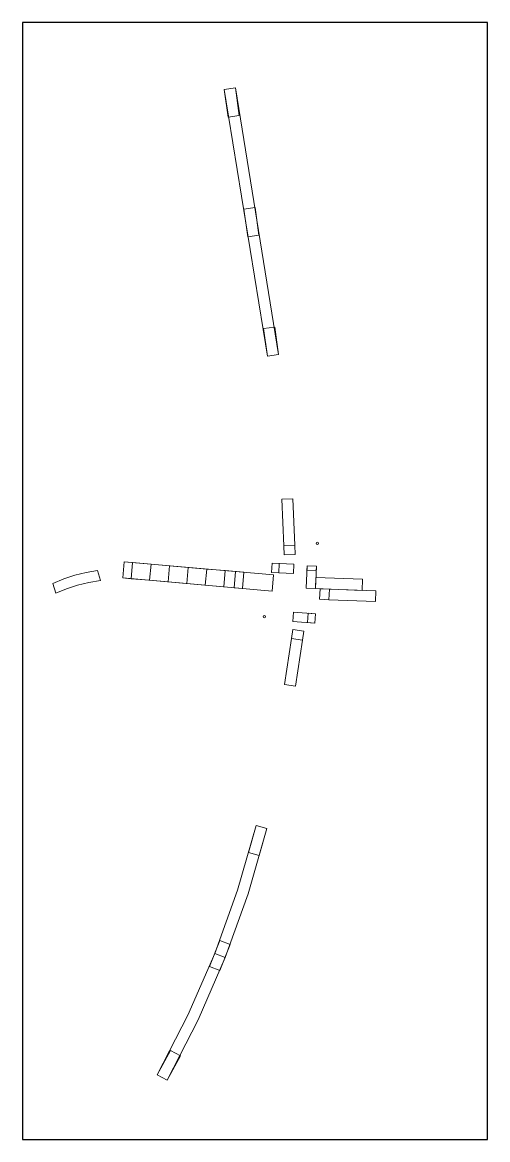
# Model space of a CAD drawing. Extents: x 2527699 to 2528199, y 880814 to 882014.
import ezdxf

# ---------------------------------------------------------------- set-up
doc = ezdxf.new("R2010")
doc.units = 0
doc.header["$MEASUREMENT"] = 0
doc.header["$XCLIPFRAME"] = 0
for name, color, linetype, lineweight in [('Background', 7, 'Continuous', 0), ('Sensor1', 7, 'Continuous', 0), ('Sensor2', 7, 'Continuous', 0), ('TRAF_DETECTION_Loop', 1, 'Continuous', 13)]:
    doc.layers.add(name, color=color, linetype=linetype, lineweight=lineweight)
picture_1 = doc.add_image_def('image1.png', size_in_pixel=(1000, 2400))

msp = doc.modelspace()

# ---------------------------------------------------------------- linework, layer by layer
at = {"layer": 'Background', "color": 1, "linetype": 'Continuous'}
msp.add_3dface([(2527698.787607, 882013.927483), (2528198.787607, 882013.927483), (2528198.787607, 880813.927483), (2527698.787607, 880813.927483)], dxfattribs=at)
at = {"layer": 'Sensor1', "color": 99, "linetype": 'Continuous'}
msp.add_circle((2527958.779871, 881375.482422), 1.249995, dxfattribs=at)
at = {"layer": 'Sensor1', "color": 6, "linetype": 'Continuous', "lineweight": 0, "transparency": 33554679}
for points in [[(2527974.21116, 881657.018339), (2527962.331289, 881655.324625), (2527915.776642, 881941.774729), (2527927.656513, 881943.468443)], [(2527953.050978, 881785.393552), (2527941.171107, 881783.699838), (2527936.936824, 881813.399516), (2527948.816695, 881815.093228)], [(2527974.21116, 881657.018339), (2527962.331289, 881655.324625), (2527958.097006, 881685.024303), (2527969.976877, 881686.718015)]]:
    msp.add_3dface(points, dxfattribs=at)
at = {"layer": 'Sensor1', "color": 6, "linetype": 'Continuous', "lineweight": 0, "transparency": 33554676}
msp.add_3dface([(2527931.890796, 881913.768765), (2527920.010925, 881912.075052), (2527915.776642, 881941.774729), (2527927.656513, 881943.468443)], dxfattribs=at)
at = {"layer": 'Sensor1', "color": 6, "linetype": 'Continuous', "lineweight": 13, "transparency": 33554681}
msp.add_3dface([(2527991.646469, 881452.365729), (2527979.656918, 881451.865075), (2527977.570863, 881501.821541), (2527989.560414, 881502.322193)], dxfattribs=at)
at = {"layer": 'Sensor1', "color": 99, "linetype": 'Continuous', "lineweight": 13, "transparency": 33554625}
for points in [[(2527979.656918, 881451.865075), (2527991.646469, 881452.365729), (2527992.06368, 881442.374436), (2527980.074129, 881441.873783)], [(2527974.852588, 881432.681117), (2527967.207716, 881433.088948), (2527966.675003, 881423.103148), (2527974.319872, 881422.695317)]]:
    msp.add_3dface(points, dxfattribs=at)
at = {"layer": 'Sensor1', "color": 99, "linetype": 'Continuous', "lineweight": 13, "transparency": 33554630}
msp.add_3dface([(2528014.728654, 881429.778135), (2528013.812407, 881405.795631), (2528003.819697, 881406.1774), (2528004.735944, 881430.159904)], dxfattribs=at)
at = {"layer": 'Sensor1', "color": 99, "linetype": 'Continuous', "lineweight": 13, "transparency": 33554628}
msp.add_3dface([(2528014.728654, 881429.778135), (2528014.53777, 881424.78178), (2528004.545059, 881425.163549), (2528004.735944, 881430.159904)], dxfattribs=at)
at = {"layer": 'Sensor1', "color": 4, "linetype": 'Continuous', "lineweight": 13, "transparency": 33554671}
msp.add_3dface([(2528064.234081, 881415.878034), (2528063.775956, 881403.886783), (2528013.812407, 881405.795631), (2528014.270531, 881417.786882)], dxfattribs=at)
at = {"layer": 'Sensor1', "color": 99, "linetype": 'Continuous', "lineweight": 13, "transparency": 33554633}
msp.add_3dface([(2528028.669693, 881405.228011), (2528028.236017, 881393.876675), (2528018.243307, 881394.258444), (2528018.676983, 881405.609781)], dxfattribs=at)
at = {"layer": 'Sensor1', "color": 7, "linetype": 'Continuous', "lineweight": 13, "transparency": 33554674}
msp.add_3dface([(2528078.633243, 881403.319163), (2528078.199567, 881391.967827), (2528028.236017, 881393.876675), (2528028.669693, 881405.228011)], dxfattribs=at)
at = {"layer": 'Sensor2', "color": 3, "linetype": 'Continuous', "lineweight": 13, "transparency": 33554671, "flags": 128}
msp.add_lwpolyline([(2527779.709221, 881425.039959), (2527782.728686, 881414.462491), (2527770.335711, 881412.483858), (2527758.139991, 881409.523247), (2527746.219206, 881405.599514), (2527734.649284, 881400.737652), (2527731.62982, 881411.315121), (2527743.199741, 881416.176983), (2527755.120526, 881420.100716), (2527767.316247, 881423.061327)], close=True, dxfattribs=at)
at = {"layer": 'Sensor2', "color": 2, "linetype": 'Continuous', "lineweight": 0, "transparency": 33554679, "flags": 128}
msp.add_lwpolyline([(2527950.057129, 881151.336439), (2527961.603124, 881148.066879), (2527941.375668, 881078.050901), (2527916.675665, 881009.4849), (2527887.588864, 880942.618266), (2527854.248737, 880877.767482), (2527843.719564, 880883.523914), (2527876.739632, 880947.746863), (2527905.544415, 881013.967676), (2527930.021035, 881081.93261)], close=True, dxfattribs=at)
at = {"layer": 'Sensor2', "color": 99, "linetype": 'Continuous'}
msp.add_circle((2528015.794662, 881454.472946), 1.249995, dxfattribs=at)
at = {"layer": 'Sensor2', "color": 50, "linetype": 'Continuous', "lineweight": 13, "transparency": 33554674}
msp.add_3dface([(2527968.740402, 881420.528216), (2527967.223767, 881403.178143), (2527806.855576, 881417.196529), (2527808.362072, 881434.430615)], dxfattribs=at)
at = {"layer": 'Sensor2', "color": 99, "linetype": 'Continuous', "lineweight": 13, "transparency": 33554628}
msp.add_3dface([(2527806.855576, 881417.196529), (2527808.362072, 881434.430615), (2527817.150223, 881433.662409), (2527815.643727, 881416.428324)], dxfattribs=at)
at = {"layer": 'Sensor2', "color": 99, "linetype": 'Continuous', "lineweight": 13, "transparency": 33554633}
for points in [[(2527815.643492, 881416.425634), (2527817.155818, 881433.726412), (2527837.082805, 881431.99904), (2527835.569219, 881414.68385)], [(2527835.57048, 881414.698262), (2527837.082805, 881431.99904), (2527857.009792, 881430.271669), (2527855.496206, 881412.956479)], [(2527855.496206, 881412.956479), (2527857.008532, 881430.257257), (2527876.935519, 881428.529886), (2527875.421933, 881411.214696)], [(2527875.421933, 881411.214697), (2527876.934258, 881428.515475), (2527896.861246, 881426.788103), (2527895.347659, 881409.472913)], [(2527895.347659, 881409.472914), (2527896.859985, 881426.773692), (2527916.786972, 881425.046321), (2527915.273386, 881407.731131)], [(2527915.273386, 881407.731131), (2527916.785711, 881425.031909), (2527936.712699, 881423.304538), (2527935.199113, 881405.989348)], [(2527926.406888, 881406.710948), (2527927.923523, 881424.061021), (2527936.711674, 881423.292816), (2527935.19504, 881405.942742)]]:
    msp.add_3dface(points, dxfattribs=at)
at = {"layer": 'Sensor2', "color": 99, "linetype": 'Continuous', "lineweight": 13, "transparency": 33554630}
for points in [[(2527967.207716, 881433.088948), (2527990.657983, 881431.837944), (2527990.125269, 881421.852144), (2527966.675003, 881423.103148)], [(2527990.297466, 881380.529142), (2528013.714271, 881378.759046), (2528012.960513, 881368.787493), (2527989.543709, 881370.55759)], [(2528013.714271, 881378.759046), (2528006.08031, 881379.336103), (2528005.326552, 881369.364551), (2528012.960513, 881368.787493)], [(2527989.339604, 881361.944614), (2528001.207226, 881360.167096), (2527999.725961, 881350.277412), (2527987.85834, 881352.05493)]]:
    msp.add_3dface(points, dxfattribs=at)
at = {"layer": 'Sensor2', "color": 2, "linetype": 'Continuous', "lineweight": 13, "transparency": 33554681}
msp.add_3dface([(2527987.85834, 881352.05493), (2527999.725961, 881350.277412), (2527992.319639, 881300.82899), (2527980.452018, 881302.606508)], dxfattribs=at)
at = {"layer": 'Sensor2', "color": 2, "linetype": 'Continuous', "lineweight": 0, "transparency": 33554679}
for points in [[(2527950.057129, 881151.336439), (2527961.603124, 881148.066879), (2527953.429225, 881119.201894), (2527941.88323, 881122.471454)], [(2527911.147884, 881027.881738), (2527922.279134, 881023.398962), (2527911.072196, 880995.570837), (2527899.940945, 881000.053613)]]:
    msp.add_3dface(points, dxfattribs=at)
at = {"layer": 'Sensor2', "color": 2, "linetype": 'Continuous', "lineweight": 0, "transparency": 33554676}
msp.add_3dface([(2527858.110644, 880909.846846), (2527868.639818, 880904.090415), (2527854.248737, 880877.767482), (2527843.719564, 880883.523914)], dxfattribs=at)
at = {"layer": 'TRAF_DETECTION_Loop', "color": 99, "linetype": 'Continuous'}
msp.add_line((2527905.544416, 881013.96768), (2527916.675664, 881009.484897), dxfattribs=at)

# ---------------------------------------------------------------- pictures from other files: only their frames are drawn
at = {"color": 1, "linetype": 'Continuous', "ltscale": 1200.333333}
image = msp.add_image(picture_1, insert=(2527698.787607, 880813.927483), size_in_units=(500, 1200), dxfattribs=at)
image.set_boundary_path([(-0.5, -0.5), (-0.5, 2399.5), (999.5, 2399.5), (999.5, -0.5), (-0.5, -0.5)])

doc.saveas('drawing.dxf')
